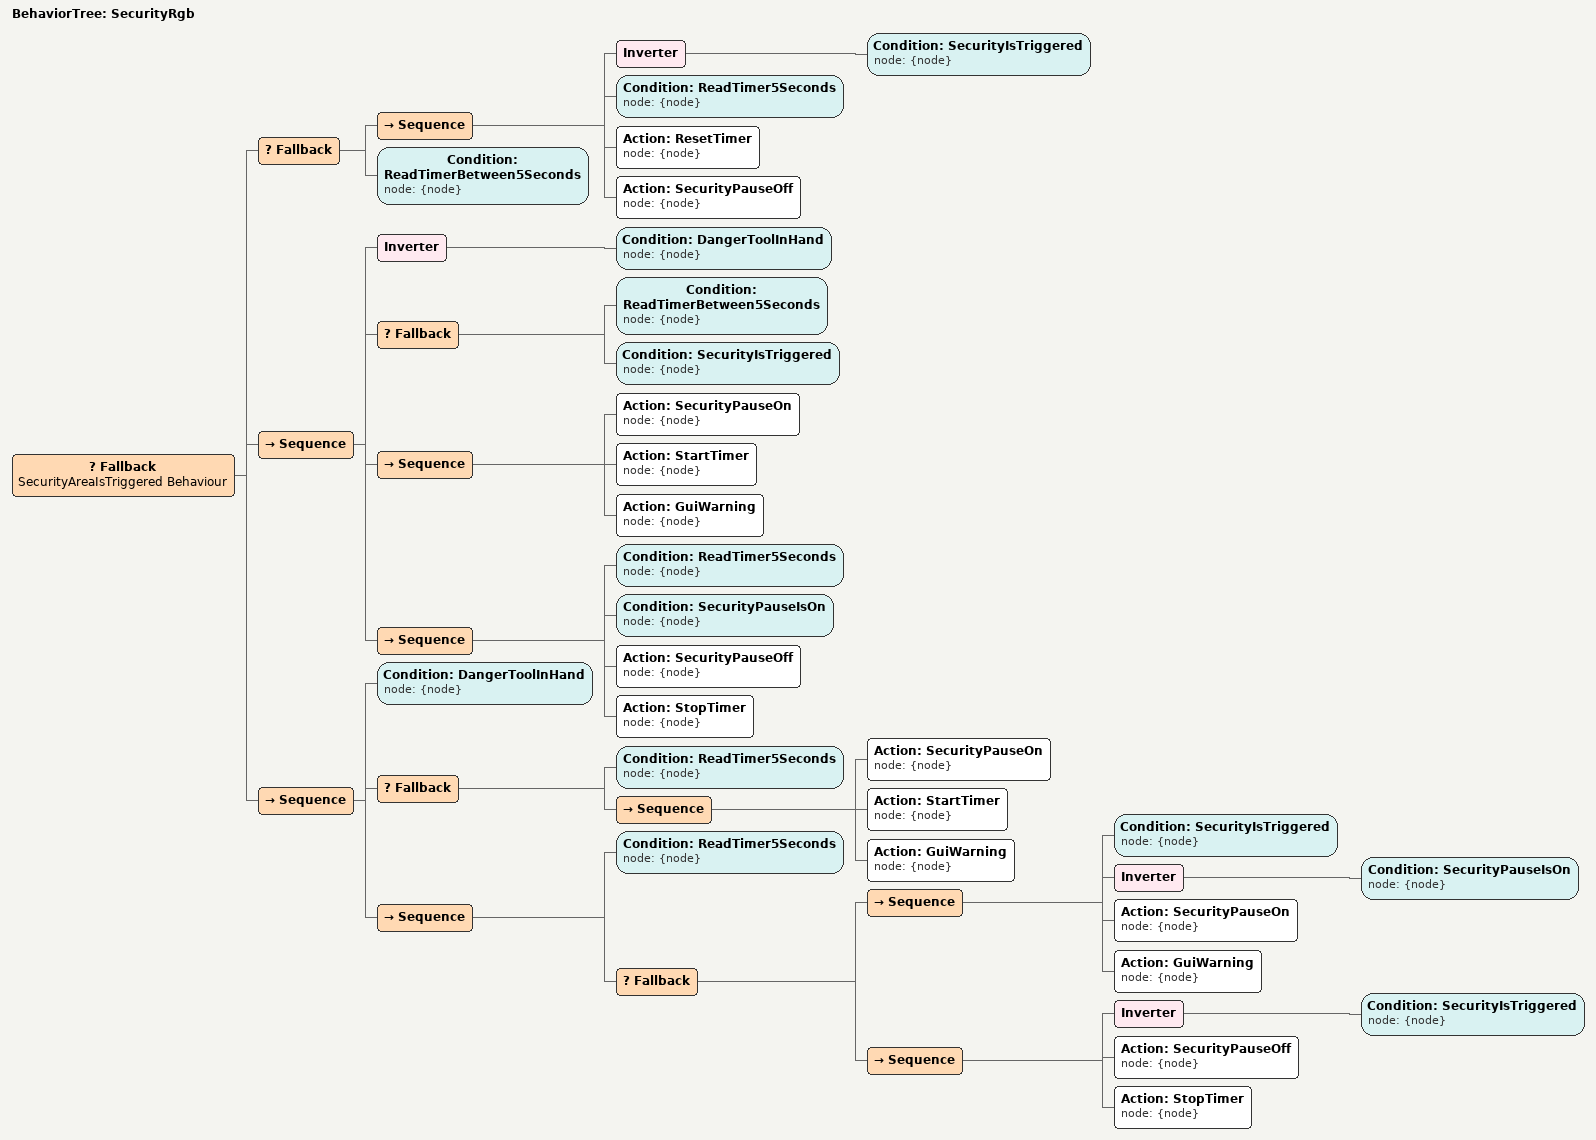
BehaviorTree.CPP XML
<root main_tree_to_execute="SecurityRgb">
    <BehaviorTree ID="SecurityRgb">
        <Fallback name="SecurityAreaIsTriggered Behaviour">
            <Fallback>
                <Sequence>
                    <Inverter>
                        <Condition ID="SecurityIsTriggered" node="{node}"/>
                    </Inverter>
                    <Condition ID="ReadTimer5Seconds" node="{node}"/>
                    <Action ID="ResetTimer" node="{node}"/>
                    <Action ID="SecurityPauseOff" node="{node}"/>
                </Sequence>
                <Condition ID="ReadTimerBetween5Seconds" node="{node}"/>
            </Fallback>
            <Sequence>
                <Inverter>
                    <Condition ID="DangerToolInHand" node="{node}"/>
                </Inverter>
                <Fallback>
                    <Condition ID="ReadTimerBetween5Seconds" node="{node}"/>
                    <Condition ID="SecurityIsTriggered" node="{node}"/>
                </Fallback>
                <Sequence>
                    <Action ID="SecurityPauseOn" node="{node}"/>
                    <Action ID="StartTimer" node="{node}"/>
                    <Action ID="GuiWarning" node="{node}"/>
                </Sequence>
                <Sequence>
                    <Condition ID="ReadTimer5Seconds" node="{node}"/>
                    <Condition ID="SecurityPauseIsOn" node="{node}"/>
                    <Action ID="SecurityPauseOff" node="{node}"/>
                    <Action ID="StopTimer" node="{node}"/>
                </Sequence>
            </Sequence>
            <Sequence>
                <Condition ID="DangerToolInHand" node="{node}"/>
                <Fallback>
                    <Condition ID="ReadTimer5Seconds" node="{node}"/>
                    <Sequence>
                        <Action ID="SecurityPauseOn" node="{node}"/>
                        <Action ID="StartTimer" node="{node}"/>
                        <Action ID="GuiWarning" node="{node}"/>
                    </Sequence>
                </Fallback>
                <Sequence>
                    <Condition ID="ReadTimer5Seconds" node="{node}"/>
                    <Fallback>
                        <Sequence>
                            <Condition ID="SecurityIsTriggered" node="{node}"/>
                            <Inverter>
                                <Condition ID="SecurityPauseIsOn" node="{node}"/>
                            </Inverter>
                            <Action ID="SecurityPauseOn" node="{node}"/>
                            <Action ID="GuiWarning" node="{node}"/>
                        </Sequence>
                        <Sequence>
                            <Inverter>
                                <Condition ID="SecurityIsTriggered" node="{node}"/>
                            </Inverter>
                            <Action ID="SecurityPauseOff" node="{node}"/>
                            <Action ID="StopTimer" node="{node}"/>
                        </Sequence>
                    </Fallback>
                </Sequence>
            </Sequence>
        </Fallback>
    </BehaviorTree>
</root>
